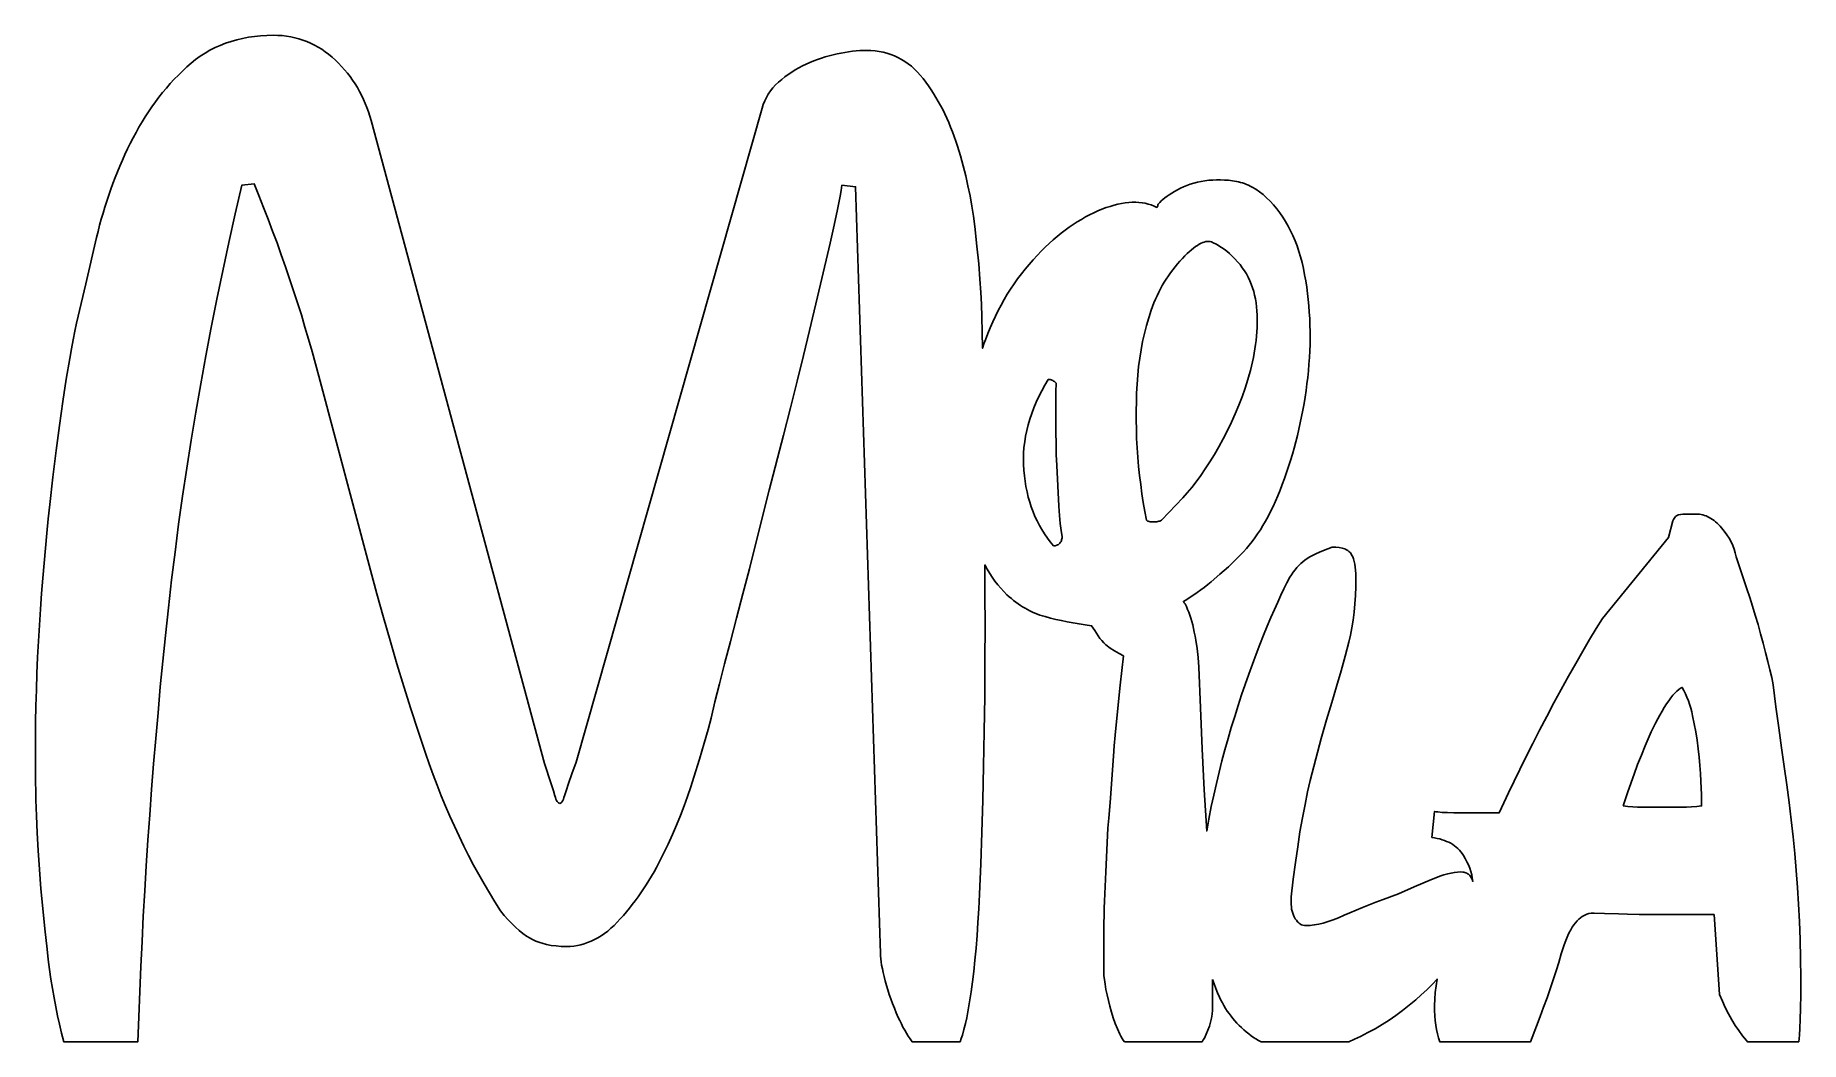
# Model space of a CAD drawing. Extents: x 7 to 176, y 7 to 103.
import ezdxf

# ---------------------------------------------------------------- set-up
doc = ezdxf.new("R2010")
doc.units = 0
doc.layers.add('CAMADA_1', color=18, linetype='CONTINUOUS')

msp = doc.modelspace()

# ---------------------------------------------------------------- linework, layer by layer
at = {"layer": 'CAMADA_1'}
for points in [[(119.42, 12.5), (119.57, 12.06), (119.73, 11.63), (119.91, 11.2), (120.09, 10.79), (120.23, 10.51), (120.37, 10.24), (120.52, 9.98), (120.68, 9.72), (120.84, 9.46), (121.02, 9.22), (121.2, 8.98), (121.38, 8.74), (121.57, 8.52), (121.77, 8.29), (121.98, 8.08), (122.2, 7.87), (122.42, 7.67), (122.65, 7.47), (122.89, 7.28), (123.13, 7.09), (123.35, 6.94), (123.59, 6.79), (123.83, 6.65), (124.08, 6.52), (132.49, 6.52), (133.05, 6.76), (133.62, 7.03), (134.32, 7.39), (135.01, 7.77), (135.69, 8.17), (136.36, 8.6), (137.01, 9.04), (137.65, 9.51), (138.28, 10.01), (138.9, 10.53), (139.44, 11.01), (139.97, 11.5), (140.47, 12.01), (140.95, 12.53), (140.85, 11.87), (140.77, 11.23), (140.73, 10.61), (140.71, 10), (140.72, 9.5), (140.74, 9.01), (140.78, 8.55), (140.83, 8.11), (140.9, 7.68), (140.99, 7.28), (141.09, 6.89), (141.21, 6.52), (149.91, 6.52), (150.48, 8.02), (150.83, 8.93), (151.17, 9.84), (151.49, 10.72), (151.79, 11.6), (152.08, 12.46), (152.36, 13.3), (152.61, 14.13), (152.85, 14.95), (152.97, 15.34), (153.09, 15.71), (153.22, 16.06), (153.35, 16.39), (153.48, 16.7), (153.62, 16.99), (153.76, 17.26), (153.91, 17.5), (154.06, 17.73), (154.21, 17.93), (154.37, 18.11), (154.53, 18.27), (154.7, 18.41), (154.87, 18.53), (155.05, 18.63), (155.23, 18.71), (155.27, 18.74), (155.32, 18.76), (155.4, 18.79), (155.49, 18.81), (155.72, 18.83), (156.02, 18.84), (156.99, 18.82), (158.33, 18.77), (159.21, 18.74), (160.32, 18.72), (161.68, 18.71), (163.28, 18.71), (167.5, 18.71), (168.03, 11.05), (168.3, 10.41), (168.58, 9.79), (168.88, 9.19), (169.2, 8.63), (169.53, 8.09), (169.87, 7.58), (170.23, 7.09), (170.6, 6.63), (170.7, 6.52), (175.63, 6.52), (175.7, 7.16), (175.74, 7.82), (175.77, 8.64), (175.79, 9.72), (175.81, 11.05), (175.81, 12.64), (175.8, 14.51), (175.76, 16.31), (175.7, 18.04), (175.61, 19.7), (175.51, 21.31), (175.38, 22.93), (175.24, 24.55), (175.08, 26.16), (174.91, 27.79), (174.71, 29.46), (174.48, 31.16), (174.23, 32.89), (173.96, 34.69), (173.7, 36.6), (173.44, 38.62), (173.17, 40.74), (173.03, 41.43), (172.86, 42.18), (172.66, 42.98), (172.45, 43.84), (172.21, 44.73), (171.97, 45.63), (171.72, 46.52), (171.46, 47.41), (171.19, 48.28), (170.93, 49.12), (170.66, 49.93), (170.4, 50.71), (169.61, 53.01), (169.53, 53.38), (169.42, 53.73), (169.29, 54.08), (169.13, 54.43), (168.94, 54.78), (168.73, 55.12), (168.49, 55.45), (168.22, 55.79), (168.08, 55.95), (167.94, 56.1), (167.8, 56.23), (167.65, 56.36), (167.5, 56.48), (167.35, 56.59), (167.2, 56.69), (167.05, 56.78), (166.9, 56.85), (166.74, 56.92), (166.59, 56.98), (166.43, 57.02), (166.27, 57.06), (166.11, 57.08), (165.95, 57.1), (165.78, 57.11), (164.99, 57.11), (164.74, 57.1), (164.51, 57.09), (164.31, 57.07), (164.13, 57.04), (164.05, 57.02), (163.97, 56.98), (163.89, 56.92), (163.82, 56.86), (163.75, 56.78), (163.67, 56.68), (163.61, 56.57), (163.54, 56.45), (163.14, 54.86), (156.81, 47.08), (156.2, 46.12), (155.57, 45.08), (154.92, 43.97), (154.24, 42.79), (153.54, 41.56), (152.85, 40.3), (152.16, 39.02), (151.47, 37.71), (150.78, 36.4), (150.13, 35.12), (149.5, 33.86), (148.89, 32.63), (147.8, 30.37), (146.91, 28.47), (142.56, 28.47), (141.95, 28.48), (141.44, 28.5), (141.02, 28.55), (140.86, 28.57), (140.71, 28.6), (140.45, 26.1), (140.71, 26.06), (140.96, 26.01), (141.2, 25.96), (141.43, 25.89), (141.65, 25.81), (141.86, 25.73), (142.07, 25.64), (142.26, 25.54), (142.45, 25.42), (142.62, 25.3), (142.79, 25.17), (142.95, 25.03), (143.09, 24.88), (143.23, 24.72), (143.36, 24.56), (143.48, 24.38), (143.66, 24.08), (143.82, 23.78), (143.96, 23.47), (144.09, 23.16), (144.19, 22.85), (144.27, 22.53), (144.33, 22.22), (144.38, 21.89), (144.3, 22.1), (144.25, 22.2), (144.2, 22.29), (144.15, 22.37), (144.08, 22.44), (144.02, 22.51), (143.95, 22.57), (143.87, 22.62), (143.79, 22.67), (143.7, 22.71), (143.61, 22.74), (143.51, 22.77), (143.41, 22.78), (143.19, 22.8), (142.91, 22.79), (142.62, 22.75), (142.3, 22.69), (141.97, 22.62), (141.61, 22.51), (141.23, 22.39), (140.83, 22.24), (140.42, 22.07), (138.77, 21.36), (137.25, 20.69), (135.78, 20.16), (135.09, 19.9), (134.43, 19.65), (133.79, 19.39), (133.18, 19.14), (132.59, 18.89), (132.04, 18.64), (131.5, 18.41), (130.99, 18.21), (130.51, 18.04), (130.04, 17.9), (129.6, 17.79), (129.18, 17.71), (128.78, 17.67), (128.41, 17.65), (128.25, 17.66), (128.09, 17.69), (127.95, 17.74), (127.81, 17.82), (127.69, 17.91), (127.57, 18.02), (127.46, 18.16), (127.35, 18.31), (127.26, 18.48), (127.18, 18.66), (127.11, 18.84), (127.06, 19.04), (127.01, 19.24), (126.98, 19.45), (126.96, 19.67), (126.96, 19.89), (126.96, 20.42), (127.16, 22.1), (127.37, 23.69), (127.59, 25.21), (127.81, 26.64), (128.05, 27.99), (128.29, 29.27), (128.54, 30.46), (128.8, 31.57), (129.33, 33.65), (129.84, 35.58), (130.1, 36.49), (130.35, 37.37), (130.6, 38.22), (130.85, 39.03), (131.32, 40.58), (131.76, 42.06), (132.15, 43.48), (132.5, 44.83), (132.65, 45.51), (132.79, 46.21), (132.9, 46.94), (132.99, 47.7), (133.07, 48.49), (133.12, 49.31), (133.15, 50.16), (133.16, 51.04), (133.15, 51.39), (133.13, 51.72), (133.1, 52.02), (133.06, 52.31), (133, 52.57), (132.94, 52.8), (132.86, 53.02), (132.76, 53.21), (132.71, 53.3), (132.65, 53.38), (132.58, 53.46), (132.5, 53.53), (132.41, 53.6), (132.32, 53.65), (132.21, 53.71), (132.1, 53.76), (131.98, 53.8), (131.86, 53.84), (131.57, 53.89), (131.26, 53.93), (130.91, 53.94), (130.47, 53.77), (130.06, 53.61), (129.68, 53.45), (129.33, 53.3), (129.02, 53.14), (128.74, 52.99), (128.49, 52.83), (128.28, 52.68), (128.08, 52.53), (127.89, 52.36), (127.7, 52.17), (127.52, 51.98), (127.34, 51.76), (127.16, 51.53), (126.99, 51.29), (126.82, 51.04), (126.55, 50.52), (126.27, 49.95), (125.98, 49.33), (125.67, 48.66), (125.35, 47.94), (125.02, 47.18), (124.67, 46.36), (124.32, 45.49), (123.96, 44.59), (123.6, 43.67), (123.25, 42.73), (122.9, 41.77), (122.55, 40.78), (122.21, 39.78), (121.88, 38.75), (121.55, 37.71), (121.22, 36.65), (120.91, 35.58), (120.61, 34.51), (120.33, 33.44), (120.05, 32.35), (119.79, 31.26), (119.54, 30.17), (119.3, 29.06), (119.07, 27.87), (118.87, 26.71), (118.63, 30.67), (118.43, 34.61), (118.26, 38.53), (118.11, 42.42), (118.04, 43.35), (117.94, 44.22), (117.82, 45.03), (117.76, 45.41), (117.68, 45.78), (117.61, 46.14), (117.53, 46.48), (117.44, 46.81), (117.35, 47.12), (117.25, 47.42), (117.15, 47.7), (117.04, 47.97), (116.93, 48.23), (116.86, 48.36), (116.79, 48.49), (116.71, 48.61), (116.63, 48.73), (116.96, 48.93), (117.29, 49.14), (117.63, 49.36), (117.96, 49.59), (118.29, 49.83), (118.63, 50.08), (118.96, 50.34), (119.29, 50.61), (120.14, 51.33), (120.54, 51.69), (120.94, 52.05), (121.32, 52.41), (121.69, 52.77), (122.05, 53.13), (122.39, 53.49), (122.68, 53.8), (122.95, 54.12), (123.22, 54.47), (123.49, 54.83), (123.75, 55.2), (124.01, 55.6), (124.26, 56.01), (124.51, 56.44), (124.76, 56.88), (124.99, 57.35), (125.23, 57.83), (125.46, 58.33), (125.68, 58.84), (125.9, 59.38), (126.11, 59.93), (126.32, 60.5), (126.53, 61.08), (126.72, 61.66), (126.91, 62.25), (127.08, 62.84), (127.25, 63.43), (127.41, 64.03), (127.56, 64.63), (127.71, 65.23), (127.84, 65.84), (127.97, 66.46), (128.09, 67.07), (128.2, 67.69), (128.3, 68.32), (128.39, 68.95), (128.48, 69.58), (128.55, 70.21), (128.62, 70.85), (128.67, 71.48), (128.71, 72.11), (128.75, 72.74), (128.77, 73.37), (128.78, 73.99), (128.78, 74.61), (128.76, 75.22), (128.74, 75.84), (128.7, 76.45), (128.66, 77.06), (128.6, 77.66), (128.53, 78.26), (128.45, 78.86), (128.36, 79.46), (128.25, 80.05), (128.14, 80.64), (128.01, 81.21), (127.86, 81.76), (127.7, 82.29), (127.53, 82.81), (127.34, 83.31), (127.13, 83.8), (126.91, 84.27), (126.68, 84.72), (126.43, 85.16), (126.16, 85.57), (125.88, 85.98), (125.59, 86.37), (125.28, 86.74), (124.95, 87.09), (124.61, 87.43), (124.28, 87.73), (123.93, 88), (123.58, 88.24), (123.22, 88.45), (123.04, 88.55), (122.86, 88.63), (122.68, 88.71), (122.49, 88.78), (122.3, 88.85), (122.11, 88.9), (121.92, 88.95), (121.73, 88.99), (121.34, 89.05), (120.96, 89.1), (120.58, 89.13), (120.2, 89.15), (119.82, 89.15), (119.44, 89.13), (119.07, 89.1), (118.69, 89.05), (118.33, 88.99), (117.97, 88.91), (117.63, 88.83), (117.29, 88.72), (116.97, 88.61), (116.65, 88.48), (116.35, 88.34), (116.06, 88.19), (115.78, 88.03), (115.52, 87.88), (115.28, 87.72), (115.06, 87.57), (114.85, 87.42), (114.67, 87.27), (114.5, 87.13), (114.36, 86.98), (114.28, 86.89), (114.22, 86.81), (114.19, 86.75), (114.18, 86.7), (114.17, 86.65), (114.16, 86.6), (114.13, 86.56), (114.09, 86.51), (113.83, 86.63), (113.55, 86.74), (113.27, 86.83), (112.98, 86.9), (112.68, 86.95), (112.37, 86.98), (112.06, 87), (111.73, 87), (111.4, 86.98), (111.06, 86.94), (110.71, 86.88), (110.35, 86.81), (109.98, 86.71), (109.6, 86.6), (109.22, 86.48), (108.82, 86.33), (108.42, 86.16), (108.03, 85.99), (107.63, 85.79), (107.24, 85.59), (106.85, 85.36), (106.46, 85.12), (106.07, 84.87), (105.68, 84.6), (105.29, 84.32), (104.91, 84.02), (104.53, 83.71), (104.15, 83.38), (103.77, 83.04), (103.39, 82.68), (103.01, 82.31), (102.63, 81.92), (102.23, 81.49), (101.84, 81.04), (101.46, 80.59), (101.1, 80.13), (100.74, 79.65), (100.4, 79.17), (100.07, 78.68), (99.75, 78.18), (99.45, 77.67), (99.16, 77.14), (98.88, 76.61), (98.61, 76.07), (98.35, 75.52), (98.11, 74.97), (97.88, 74.4), (97.66, 73.82), (97.51, 73.41), (97.38, 73), (97.35, 74.58), (97.31, 75.99), (97.27, 77.24), (97.22, 78.33), (97.13, 79.61), (97.01, 81.1), (96.84, 82.78), (96.63, 84.66), (96.5, 85.65), (96.35, 86.63), (96.18, 87.6), (95.98, 88.57), (95.76, 89.53), (95.52, 90.49), (95.26, 91.44), (94.98, 92.38), (94.82, 92.85), (94.67, 93.3), (94.5, 93.75), (94.32, 94.19), (94.14, 94.63), (93.96, 95.05), (93.76, 95.47), (93.56, 95.88), (93.35, 96.28), (93.13, 96.67), (92.91, 97.05), (92.68, 97.43), (92.44, 97.79), (92.19, 98.15), (91.94, 98.5), (91.68, 98.85), (91.41, 99.17), (91.13, 99.48), (90.84, 99.77), (90.55, 100.03), (90.24, 100.27), (89.93, 100.49), (89.6, 100.69), (89.27, 100.87), (88.93, 101.03), (88.57, 101.17), (88.21, 101.29), (87.84, 101.38), (87.46, 101.46), (87.07, 101.51), (86.68, 101.54), (86.27, 101.55), (85.93, 101.55), (85.6, 101.53), (85.25, 101.5), (84.9, 101.47), (84.54, 101.42), (84.18, 101.37), (83.81, 101.3), (83.43, 101.22), (83.05, 101.13), (82.68, 101.04), (82.3, 100.93), (81.93, 100.81), (81.56, 100.68), (81.19, 100.54), (80.83, 100.39), (80.46, 100.23), (80.1, 100.06), (79.75, 99.88), (79.41, 99.68), (79.08, 99.47), (78.75, 99.25), (78.43, 99.02), (78.12, 98.77), (77.82, 98.52), (77.54, 98.25), (77.28, 97.96), (77.04, 97.67), (76.83, 97.36), (76.65, 97.04), (76.49, 96.71), (76.35, 96.37), (76.24, 96.01), (58.42, 33.33), (58.01, 32.19), (57.68, 31.27), (57.45, 30.57), (57.3, 30.1), (57.25, 29.93), (57.2, 29.78), (57.15, 29.66), (57.09, 29.55), (57.03, 29.47), (56.97, 29.42), (56.91, 29.38), (56.84, 29.37), (56.78, 29.38), (56.71, 29.42), (56.65, 29.47), (56.59, 29.55), (56.54, 29.66), (56.48, 29.78), (56.43, 29.93), (56.38, 30.1), (56.24, 30.56), (56.03, 31.24), (55.39, 33.2), (38.76, 94.82), (38.64, 95.25), (38.51, 95.66), (38.36, 96.07), (38.2, 96.47), (38.03, 96.86), (37.85, 97.25), (37.65, 97.62), (37.44, 97.99), (37.22, 98.35), (36.99, 98.7), (36.75, 99.04), (36.49, 99.37), (36.22, 99.7), (35.93, 100.02), (35.64, 100.33), (35.33, 100.63), (35.02, 100.91), (34.69, 101.18), (34.36, 101.43), (34.02, 101.67), (33.68, 101.88), (33.32, 102.07), (32.96, 102.25), (32.59, 102.41), (32.22, 102.55), (31.84, 102.67), (31.45, 102.77), (31.05, 102.85), (30.65, 102.92), (30.24, 102.97), (29.82, 102.99), (29.39, 103), (28.77, 102.99), (28.17, 102.95), (27.57, 102.9), (26.99, 102.81), (26.43, 102.71), (25.88, 102.58), (25.34, 102.42), (24.81, 102.24), (24.3, 102.04), (23.8, 101.82), (23.31, 101.57), (22.84, 101.3), (22.38, 101), (21.93, 100.68), (21.5, 100.33), (21.08, 99.97), (20.67, 99.58), (20.28, 99.19), (19.89, 98.79), (19.51, 98.37), (19.14, 97.95), (18.77, 97.51), (18.42, 97.07), (18.08, 96.62), (17.75, 96.16), (17.42, 95.68), (17.11, 95.2), (16.8, 94.71), (16.5, 94.21), (16.22, 93.7), (15.94, 93.18), (15.67, 92.64), (15.41, 92.11), (15.16, 91.56), (14.91, 91.02), (14.68, 90.47), (14.45, 89.92), (14.23, 89.36), (14.01, 88.8), (13.81, 88.24), (13.61, 87.67), (13.42, 87.1), (13.24, 86.53), (13.06, 85.95), (12.89, 85.37), (12.73, 84.79), (12.58, 84.2), (12.44, 83.61), (11.4, 79.18), (10.53, 75.42), (10.36, 74.64), (10.2, 73.82), (10.03, 72.94), (9.87, 72.03), (9.54, 70.05), (9.21, 67.9), (8.88, 65.6), (8.56, 63.19), (8.25, 60.65), (7.95, 58.01), (7.81, 56.64), (7.67, 55.26), (7.53, 53.85), (7.41, 52.41), (7.29, 50.96), (7.17, 49.48), (7.06, 47.98), (6.96, 46.46), (6.87, 44.92), (6.79, 43.38), (6.72, 41.83), (6.67, 40.27), (6.62, 38.71), (6.59, 37.14), (6.57, 35.57), (6.57, 33.99), (6.58, 32.26), (6.63, 29.7), (6.68, 28.17), (6.75, 26.55), (6.84, 24.84), (6.96, 23.04), (7.11, 21.17), (7.28, 19.28), (7.47, 17.35), (7.69, 15.38), (7.81, 14.41), (7.94, 13.45), (8.07, 12.52), (8.22, 11.61), (8.37, 10.72), (8.53, 9.85), (8.7, 9.01), (8.88, 8.19), (9.08, 7.34), (9.3, 6.52), (16.41, 6.52), (16.49, 8.92), (16.58, 11.32), (16.68, 13.72), (16.8, 16.13), (16.92, 18.55), (17.06, 20.97), (17.21, 23.39), (17.36, 25.83), (17.53, 28.26), (17.71, 30.7), (17.91, 33.15), (18.11, 35.6), (18.33, 38.06), (18.55, 40.53), (18.79, 43), (19.04, 45.47), (19.32, 48.13), (19.63, 50.79), (19.96, 53.46), (20.31, 56.13), (20.69, 58.81), (21.09, 61.5), (21.51, 64.19), (21.96, 66.88), (22.43, 69.58), (22.92, 72.28), (23.43, 74.99), (23.97, 77.71), (24.53, 80.43), (25.12, 83.15), (25.73, 85.88), (26.36, 88.62), (27.55, 88.75), (28, 87.63), (28.45, 86.5), (28.89, 85.37), (29.32, 84.24), (29.74, 83.1), (30.15, 81.96), (30.55, 80.81), (30.95, 79.66), (31.33, 78.51), (31.7, 77.35), (32.07, 76.2), (32.42, 75.03), (32.77, 73.87), (33.1, 72.7), (33.43, 71.52), (33.75, 70.34), (38.7, 51.74), (39.31, 49.46), (39.94, 47.2), (40.58, 44.97), (41.24, 42.76), (41.9, 40.58), (42.58, 38.43), (43.27, 36.3), (43.98, 34.19), (44.34, 33.15), (44.71, 32.12), (45.09, 31.1), (45.49, 30.1), (45.9, 29.11), (46.32, 28.14), (46.75, 27.17), (47.19, 26.22), (47.65, 25.28), (48.11, 24.36), (48.59, 23.45), (49.08, 22.55), (49.59, 21.66), (50.1, 20.79), (50.63, 19.93), (51.17, 19.08), (51.53, 18.63), (51.89, 18.22), (52.25, 17.84), (52.6, 17.5), (52.96, 17.18), (53.31, 16.9), (53.66, 16.65), (54, 16.44), (54.18, 16.34), (54.36, 16.25), (54.55, 16.17), (54.74, 16.09), (54.94, 16.02), (55.15, 15.96), (55.57, 15.85), (56.02, 15.76), (56.49, 15.7), (56.98, 15.66), (57.5, 15.65), (57.85, 15.66), (58.19, 15.69), (58.53, 15.74), (58.86, 15.81), (59.19, 15.91), (59.52, 16.02), (59.85, 16.15), (60.17, 16.31), (60.49, 16.48), (60.81, 16.68), (61.12, 16.9), (61.44, 17.13), (61.74, 17.39), (62.05, 17.67), (62.35, 17.97), (62.65, 18.29), (62.94, 18.62), (63.23, 18.96), (63.52, 19.31), (63.8, 19.67), (64.07, 20.03), (64.35, 20.41), (64.61, 20.79), (64.87, 21.17), (65.13, 21.57), (65.38, 21.97), (65.63, 22.38), (65.88, 22.8), (66.12, 23.23), (66.35, 23.66), (66.58, 24.11), (66.8, 24.56), (67.24, 25.46), (67.65, 26.37), (68.05, 27.29), (68.42, 28.2), (68.77, 29.12), (69.1, 30.04), (69.42, 30.96), (69.71, 31.88), (70.23, 33.62), (70.68, 35.14), (71.06, 36.46), (71.36, 37.55), (71.72, 39.1), (72.15, 40.84), (72.64, 42.76), (73.2, 44.88), (73.8, 47.12), (74.41, 49.45), (75.02, 51.84), (75.64, 54.31), (76.93, 59.41), (78.28, 64.67), (78.96, 67.3), (79.6, 69.85), (80.21, 72.31), (80.79, 74.7), (81.85, 79.14), (82.77, 83.08), (83.16, 84.81), (83.48, 86.31), (83.72, 87.58), (83.82, 88.13), (83.89, 88.62), (85.21, 88.49), (87.59, 14.99), (87.59, 14.75), (87.62, 14.48), (87.65, 14.18), (87.7, 13.87), (87.77, 13.52), (87.85, 13.16), (87.94, 12.77), (88.05, 12.35), (88.17, 11.92), (88.3, 11.49), (88.44, 11.05), (88.59, 10.62), (88.75, 10.18), (88.93, 9.74), (89.11, 9.3), (89.3, 8.85), (89.45, 8.54), (89.6, 8.23), (89.75, 7.92), (89.92, 7.63), (90.08, 7.34), (90.26, 7.06), (90.43, 6.79), (90.62, 6.52), (95.23, 6.52), (95.34, 6.82), (95.44, 7.14), (95.59, 7.7), (95.74, 8.26), (95.86, 8.82), (95.97, 9.38), (96.3, 11.29), (96.42, 12.25), (96.54, 13.26), (96.65, 14.34), (96.76, 15.48), (96.85, 16.69), (96.94, 17.95), (97.02, 19.27), (97.09, 20.66), (97.21, 23.56), (97.32, 26.57), (97.41, 29.69), (97.48, 32.93), (97.54, 36.25), (97.58, 39.61), (97.61, 43.02), (97.62, 46.46), (97.61, 49.37), (97.6, 52.23), (97.83, 51.82), (98.06, 51.42), (98.31, 51.04), (98.57, 50.68), (98.84, 50.33), (99.12, 49.99), (99.42, 49.67), (99.72, 49.37), (99.93, 49.18), (100.14, 49), (100.35, 48.83), (100.56, 48.66), (100.78, 48.5), (101, 48.35), (101.22, 48.21), (101.45, 48.07), (101.68, 47.94), (101.91, 47.82), (102.15, 47.71), (102.39, 47.61), (102.63, 47.51), (102.87, 47.42), (103.12, 47.34), (103.37, 47.27), (103.88, 47.13), (104.41, 47.01), (104.94, 46.89), (105.5, 46.77), (106.06, 46.67), (106.63, 46.57), (107.22, 46.48), (107.83, 46.4), (108.13, 45.93), (108.46, 45.44), (108.63, 45.19), (108.81, 44.97), (108.99, 44.76), (109.18, 44.57), (109.61, 44.26), (110.04, 43.98), (110.47, 43.73), (110.9, 43.5), (110.58, 40.71), (110.31, 38.18), (110.09, 35.91), (110.01, 34.88), (109.93, 33.91), (109.6, 29.44), (109.49, 27.96), (109.4, 26.98), (109.21, 22.82), (109.07, 19.99), (109.05, 19.32), (109.03, 18.62), (109.01, 17.9), (109.01, 17.15), (109.01, 13.13), (109.02, 12.83), (109.06, 12.47), (109.12, 12.04), (109.21, 11.54), (109.31, 11.01), (109.44, 10.47), (109.58, 9.92), (109.73, 9.36), (109.91, 8.81), (110.1, 8.28), (110.3, 7.76), (110.53, 7.25), (110.64, 7.04), (110.75, 6.84), (110.87, 6.67), (111, 6.52), (118.43, 6.52), (118.54, 6.69), (118.64, 6.86), (118.83, 7.24), (118.99, 7.62), (119.12, 8.01), (119.24, 8.39), (119.32, 8.78), (119.38, 9.17), (119.42, 9.56), (119.43, 9.96), (119.43, 11.23)], [(113.08, 56.52), (113.13, 56.48), (113.2, 56.44), (113.27, 56.41), (113.36, 56.39), (113.46, 56.37), (113.57, 56.36), (113.83, 56.35), (114.08, 56.37), (114.19, 56.39), (114.29, 56.41), (114.38, 56.44), (114.45, 56.47), (114.52, 56.51), (114.57, 56.56), (116.57, 58.66), (117, 59.14), (117.43, 59.65), (117.87, 60.2), (118.3, 60.8), (118.73, 61.43), (119.17, 62.1), (119.6, 62.81), (120.04, 63.56), (120.46, 64.33), (120.87, 65.12), (121.25, 65.91), (121.6, 66.71), (121.94, 67.53), (122.25, 68.35), (122.55, 69.18), (122.82, 70.02), (122.94, 70.44), (123.06, 70.87), (123.16, 71.28), (123.26, 71.7), (123.34, 72.12), (123.42, 72.53), (123.49, 72.94), (123.55, 73.35), (123.6, 73.76), (123.64, 74.17), (123.67, 74.58), (123.69, 74.98), (123.7, 75.38), (123.7, 75.78), (123.69, 76.18), (123.68, 76.58), (123.65, 76.97), (123.6, 77.35), (123.54, 77.73), (123.46, 78.09), (123.37, 78.45), (123.26, 78.8), (123.14, 79.14), (123, 79.48), (122.84, 79.8), (122.67, 80.12), (122.48, 80.43), (122.28, 80.72), (122.06, 81.02), (121.82, 81.3), (121.57, 81.57), (121.3, 81.84), (121.04, 82.08), (120.78, 82.3), (120.53, 82.5), (120.28, 82.67), (120.03, 82.83), (119.79, 82.97), (119.55, 83.09), (119.31, 83.19), (119.19, 83.22), (119.06, 83.24), (118.92, 83.24), (118.78, 83.22), (118.63, 83.18), (118.48, 83.13), (118.32, 83.06), (118.15, 82.97), (117.97, 82.86), (117.79, 82.74), (117.6, 82.6), (117.4, 82.44), (117.2, 82.26), (116.99, 82.07), (116.77, 81.85), (116.55, 81.62), (116.3, 81.36), (116.06, 81.09), (115.83, 80.81), (115.61, 80.52), (115.4, 80.23), (115.19, 79.94), (114.99, 79.64), (114.8, 79.33), (114.61, 79.01), (114.44, 78.69), (114.27, 78.37), (114.11, 78.04), (113.96, 77.7), (113.81, 77.35), (113.68, 77), (113.55, 76.65), (113.31, 75.92), (113.09, 75.18), (112.9, 74.42), (112.72, 73.65), (112.57, 72.86), (112.45, 72.06), (112.34, 71.24), (112.26, 70.41), (112.19, 69.56), (112.15, 68.71), (112.12, 67.85), (112.1, 66.99), (112.1, 66.11), (112.12, 65.23), (112.15, 64.35), (112.2, 63.45), (112.27, 62.56), (112.34, 61.67), (112.43, 60.8), (112.54, 59.93), (112.65, 59.06), (112.78, 58.21), (112.92, 57.36)], [(104.18, 54.06), (104.35, 54.07), (104.5, 54.11), (104.57, 54.14), (104.63, 54.17), (104.69, 54.21), (104.73, 54.26), (104.8, 54.33), (104.85, 54.41), (104.9, 54.48), (104.94, 54.57), (104.96, 54.65), (104.98, 54.74), (105, 54.83), (105, 54.92), (104.9, 55.52), (104.81, 56.21), (104.74, 56.98), (104.69, 57.85), (104.5, 61.76), (104.45, 62.81), (104.42, 63.86), (104.4, 64.91), (104.39, 65.96), (104.39, 66.98), (104.4, 67.93), (104.41, 68.82), (104.44, 69.65), (104.34, 69.74), (104.27, 69.8), (104.19, 69.86), (104.11, 69.91), (104.03, 69.94), (103.95, 69.97), (103.86, 69.99), (103.77, 70), (103.68, 70), (103.36, 69.46), (103.06, 68.91), (102.78, 68.37), (102.53, 67.83), (102.3, 67.28), (102.09, 66.74), (101.91, 66.19), (101.75, 65.65), (101.62, 65.11), (101.5, 64.56), (101.42, 64.02), (101.35, 63.48), (101.31, 62.94), (101.3, 62.39), (101.3, 61.85), (101.34, 61.31), (101.39, 60.78), (101.45, 60.25), (101.54, 59.74), (101.64, 59.23), (101.76, 58.74), (101.9, 58.26), (102.05, 57.79), (102.22, 57.33), (102.4, 56.88), (102.61, 56.45), (102.83, 56.02), (103.06, 55.61), (103.32, 55.2), (103.59, 54.81), (103.87, 54.43)], [(158.79, 29.13), (159.25, 29.07), (159.71, 29.03), (160.17, 29.01), (160.64, 29), (164.33, 29), (164.85, 29.01), (165.35, 29.03), (165.84, 29.07), (166.31, 29.13), (166.29, 30.19), (166.24, 31.51), (166.2, 32.24), (166.15, 33.01), (166.07, 33.79), (165.98, 34.61), (165.87, 35.42), (165.75, 36.22), (165.61, 37.01), (165.45, 37.77), (165.36, 38.15), (165.27, 38.51), (165.16, 38.87), (165.04, 39.21), (164.91, 39.54), (164.77, 39.86), (164.62, 40.18), (164.46, 40.48), (164.29, 40.4), (164.12, 40.28), (163.94, 40.13), (163.75, 39.95), (163.56, 39.74), (163.36, 39.49), (163.16, 39.21), (162.95, 38.9), (162.73, 38.56), (162.52, 38.21), (162.31, 37.84), (162.1, 37.46), (161.9, 37.07), (161.7, 36.66), (161.49, 36.23), (161.3, 35.79), (160.91, 34.9), (160.54, 34), (160.18, 33.09), (159.84, 32.17), (159.25, 30.48)]]:
    msp.add_lwpolyline(points, close=True, dxfattribs=at)

doc.saveas('drawing.dxf')
